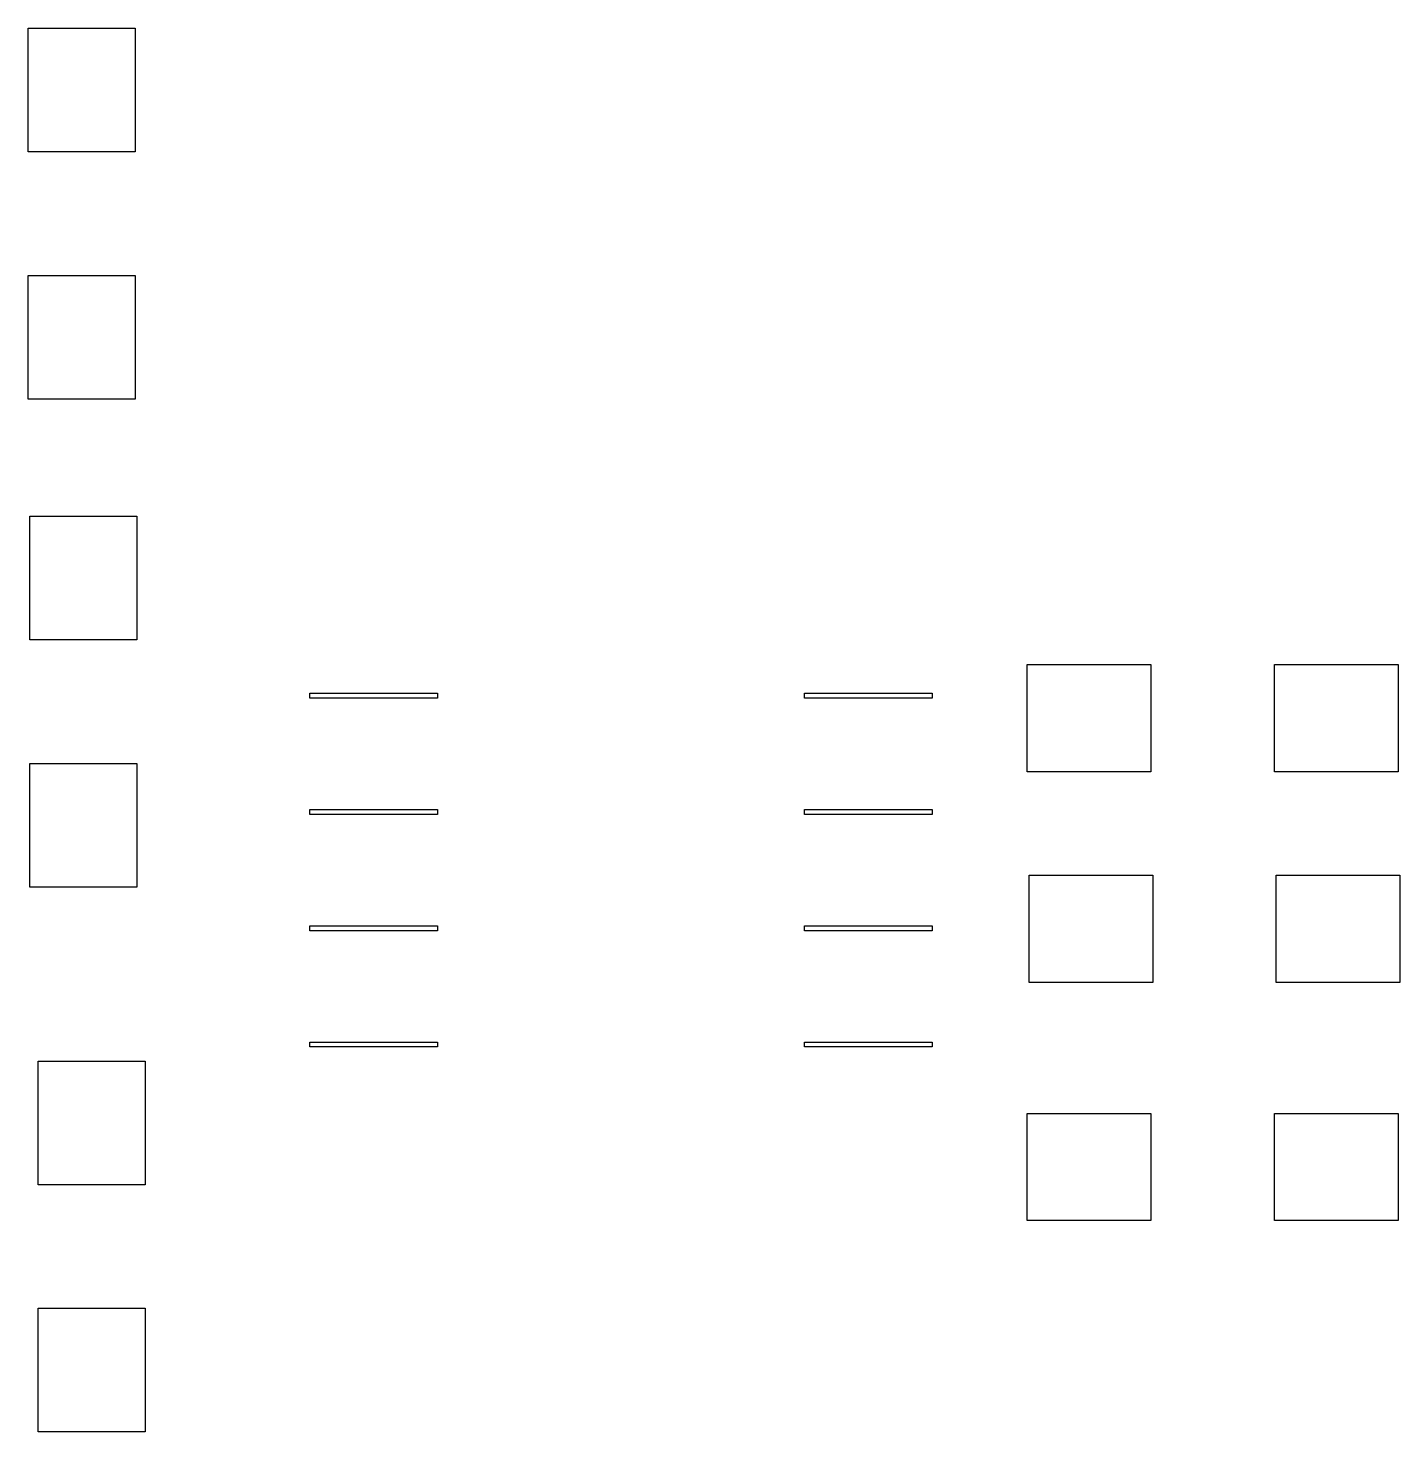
# Model space of a CAD drawing. Header units: millimetres. Extents: x -7.5 to 7.5, y -7.6 to 7.7.
import ezdxf

# ---------------------------------------------------------------- set-up
doc = ezdxf.new("R2010")
doc.units = ezdxf.units.MM
doc.header["$MEASUREMENT"] = 0
doc.layers.add('Layer 1', color=7, linetype='Continuous')

msp = doc.modelspace()

# ---------------------------------------------------------------- linework, layer by layer
at = {"layer": 'Layer 1', "color": 250}
for points in [[(-7.4687, 6.363), (-7.4687, 6.363), (-6.2991, 6.363), (-6.2991, 6.363), (-6.2991, 6.363), (-6.2991, 6.363), (-6.2991, 7.7136), (-6.2991, 7.7136), (-6.2991, 7.7136), (-6.2991, 7.7136), (-7.4687, 7.7136), (-7.4687, 7.7136), (-7.4687, 7.7136), (-7.4687, 7.7136), (-7.4687, 6.363), (-7.4687, 6.363)], [(-7.4687, 3.662), (-7.4687, 3.662), (-6.2991, 3.662), (-6.2991, 3.662), (-6.2991, 3.662), (-6.2991, 3.662), (-6.2991, 5.0126), (-6.2991, 5.0126), (-6.2991, 5.0126), (-6.2991, 5.0126), (-7.4687, 5.0126), (-7.4687, 5.0126), (-7.4687, 5.0126), (-7.4687, 5.0126), (-7.4687, 3.662), (-7.4687, 3.662)], [(-7.4494, 1.0327), (-7.4494, 1.0327), (-6.2798, 1.0327), (-6.2798, 1.0327), (-6.2798, 1.0327), (-6.2798, 1.0327), (-6.2798, 2.3833), (-6.2798, 2.3833), (-6.2798, 2.3833), (-6.2798, 2.3833), (-7.4494, 2.3833), (-7.4494, 2.3833), (-7.4494, 2.3833), (-7.4494, 2.3833), (-7.4494, 1.0327), (-7.4494, 1.0327)], [(3.4403, -0.4078), (3.4403, -0.4078), (4.7907, -0.4078), (4.7907, -0.4078), (4.7907, -0.4078), (4.7907, -0.4078), (4.7907, 0.7618), (4.7907, 0.7618), (4.7907, 0.7618), (4.7907, 0.7618), (3.4403, 0.7618), (3.4403, 0.7618), (3.4403, 0.7618), (3.4403, 0.7618), (3.4403, -0.4078), (3.4403, -0.4078)], [(6.1411, -0.4078), (6.1411, -0.4078), (7.4917, -0.4078), (7.4917, -0.4078), (7.4917, -0.4078), (7.4917, -0.4078), (7.4917, 0.7618), (7.4917, 0.7618), (7.4917, 0.7618), (7.4917, 0.7618), (6.1411, 0.7618), (6.1411, 0.7618), (6.1411, 0.7618), (6.1411, 0.7618), (6.1411, -0.4078), (6.1411, -0.4078)], [(-4.3928, 0.3953), (-4.3928, 0.3953), (-2.9976, 0.3953), (-2.9976, 0.3953), (-2.9976, 0.3953), (-2.9976, 0.3953), (-2.9976, 0.4493), (-2.9976, 0.4493), (-2.9976, 0.4493), (-2.9976, 0.4493), (-4.3928, 0.4493), (-4.3928, 0.4493), (-4.3928, 0.4493), (-4.3928, 0.4493), (-4.3928, 0.3953), (-4.3928, 0.3953)], [(1.0077, 0.3953), (1.0077, 0.3953), (2.403, 0.3953), (2.403, 0.3953), (2.403, 0.3953), (2.403, 0.3953), (2.403, 0.4493), (2.403, 0.4493), (2.403, 0.4493), (2.403, 0.4493), (1.0077, 0.4493), (1.0077, 0.4493), (1.0077, 0.4493), (1.0077, 0.4493), (1.0077, 0.3953), (1.0077, 0.3953)], [(-7.4494, -1.6681), (-7.4494, -1.6681), (-6.2798, -1.6681), (-6.2798, -1.6681), (-6.2798, -1.6681), (-6.2798, -1.6681), (-6.2798, -0.3175), (-6.2798, -0.3175), (-6.2798, -0.3175), (-6.2798, -0.3175), (-7.4494, -0.3175), (-7.4494, -0.3175), (-7.4494, -0.3175), (-7.4494, -0.3175), (-7.4494, -1.6681), (-7.4494, -1.6681)], [(-4.3928, -0.8738), (-4.3928, -0.8738), (-2.9976, -0.8738), (-2.9976, -0.8738), (-2.9976, -0.8738), (-2.9976, -0.8738), (-2.9976, -0.8198), (-2.9976, -0.8198), (-2.9976, -0.8198), (-2.9976, -0.8198), (-4.3928, -0.8198), (-4.3928, -0.8198), (-4.3928, -0.8198), (-4.3928, -0.8198), (-4.3928, -0.8738), (-4.3928, -0.8738)], [(1.0077, -0.8738), (1.0077, -0.8738), (2.403, -0.8738), (2.403, -0.8738), (2.403, -0.8738), (2.403, -0.8738), (2.403, -0.8198), (2.403, -0.8198), (2.403, -0.8198), (2.403, -0.8198), (1.0077, -0.8198), (1.0077, -0.8198), (1.0077, -0.8198), (1.0077, -0.8198), (1.0077, -0.8738), (1.0077, -0.8738)], [(3.4608, -2.7076), (3.4608, -2.7076), (4.8114, -2.7076), (4.8114, -2.7076), (4.8114, -2.7076), (4.8114, -2.7076), (4.8114, -1.538), (4.8114, -1.538), (4.8114, -1.538), (4.8114, -1.538), (3.4608, -1.538), (3.4608, -1.538), (3.4608, -1.538), (3.4608, -1.538), (3.4608, -2.7076), (3.4608, -2.7076)], [(6.1604, -2.7076), (6.1604, -2.7076), (7.511, -2.7076), (7.511, -2.7076), (7.511, -2.7076), (7.511, -2.7076), (7.511, -1.538), (7.511, -1.538), (7.511, -1.538), (7.511, -1.538), (6.1604, -1.538), (6.1604, -1.538), (6.1604, -1.538), (6.1604, -1.538), (6.1604, -2.7076), (6.1604, -2.7076)], [(-4.3928, -2.1443), (-4.3928, -2.1443), (-2.9976, -2.1443), (-2.9976, -2.1443), (-2.9976, -2.1443), (-2.9976, -2.1443), (-2.9976, -2.0903), (-2.9976, -2.0903), (-2.9976, -2.0903), (-2.9976, -2.0903), (-4.3928, -2.0903), (-4.3928, -2.0903), (-4.3928, -2.0903), (-4.3928, -2.0903), (-4.3928, -2.1443), (-4.3928, -2.1443)], [(1.0077, -2.1443), (1.0077, -2.1443), (2.403, -2.1443), (2.403, -2.1443), (2.403, -2.1443), (2.403, -2.1443), (2.403, -2.0903), (2.403, -2.0903), (2.403, -2.0903), (2.403, -2.0903), (1.0077, -2.0903), (1.0077, -2.0903), (1.0077, -2.0903), (1.0077, -2.0903), (1.0077, -2.1443), (1.0077, -2.1443)], [(-4.3928, -3.4135), (-4.3928, -3.4135), (-2.9976, -3.4135), (-2.9976, -3.4135), (-2.9976, -3.4135), (-2.9976, -3.4135), (-2.9976, -3.3595), (-2.9976, -3.3595), (-2.9976, -3.3595), (-2.9976, -3.3595), (-4.3928, -3.3595), (-4.3928, -3.3595), (-4.3928, -3.3595), (-4.3928, -3.3595), (-4.3928, -3.4135), (-4.3928, -3.4135)], [(1.0077, -3.4135), (1.0077, -3.4135), (2.403, -3.4135), (2.403, -3.4135), (2.403, -3.4135), (2.403, -3.4135), (2.403, -3.3595), (2.403, -3.3595), (2.403, -3.3595), (2.403, -3.3595), (1.0077, -3.3595), (1.0077, -3.3595), (1.0077, -3.3595), (1.0077, -3.3595), (1.0077, -3.4135), (1.0077, -3.4135)], [(-7.3599, -4.9175), (-7.3599, -4.9175), (-6.1903, -4.9175), (-6.1903, -4.9175), (-6.1903, -4.9175), (-6.1903, -4.9175), (-6.1903, -3.5669), (-6.1903, -3.5669), (-6.1903, -3.5669), (-6.1903, -3.5669), (-7.3599, -3.5669), (-7.3599, -3.5669), (-7.3599, -3.5669), (-7.3599, -3.5669), (-7.3599, -4.9175), (-7.3599, -4.9175)], [(3.4403, -5.308), (3.4403, -5.308), (4.7907, -5.308), (4.7907, -5.308), (4.7907, -5.308), (4.7907, -5.308), (4.7907, -4.1384), (4.7907, -4.1384), (4.7907, -4.1384), (4.7907, -4.1384), (3.4403, -4.1384), (3.4403, -4.1384), (3.4403, -4.1384), (3.4403, -4.1384), (3.4403, -5.308), (3.4403, -5.308)], [(6.1411, -5.308), (6.1411, -5.308), (7.4917, -5.308), (7.4917, -5.308), (7.4917, -5.308), (7.4917, -5.308), (7.4917, -4.1384), (7.4917, -4.1384), (7.4917, -4.1384), (7.4917, -4.1384), (6.1411, -4.1384), (6.1411, -4.1384), (6.1411, -4.1384), (6.1411, -4.1384), (6.1411, -5.308), (6.1411, -5.308)], [(-7.3599, -7.6171), (-7.3599, -7.6171), (-6.1903, -7.6171), (-6.1903, -7.6171), (-6.1903, -7.6171), (-6.1903, -7.6171), (-6.1903, -6.2665), (-6.1903, -6.2665), (-6.1903, -6.2665), (-6.1903, -6.2665), (-7.3599, -6.2665), (-7.3599, -6.2665), (-7.3599, -6.2665), (-7.3599, -6.2665), (-7.3599, -7.6171), (-7.3599, -7.6171)]]:
    msp.add_open_spline(points, degree=3, knots=[0, 0, 0, 0, 0.2, 0.2, 0.2, 0.2, 0.4, 0.4, 0.4, 0.4, 0.6, 0.6, 0.6, 0.6, 1, 1, 1, 1], dxfattribs=at)

doc.saveas('drawing.dxf')
